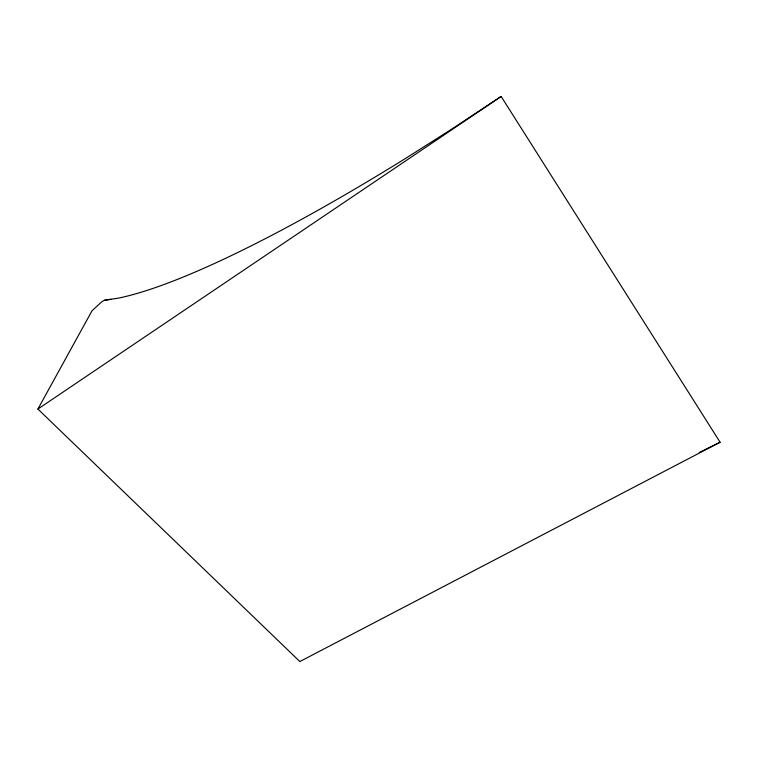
<?xml version="1.0" encoding="UTF-8"?>
<svg xmlns="http://www.w3.org/2000/svg" width="758" height="758" viewBox="0 0 758 758"><rect width="100%" height="100%" fill="white"/><g stroke="black" fill="none" stroke-linecap="round" stroke-linejoin="round"><path stroke-width="1.14" d="M104.547 300.253L118.257 298.159A571.096 95.375 -35.8 0 0 404.696 158.962L451.995 128.964L501.142 96.456L720.1 442.227L299.846 661.545L37.9 409.055L91.993 310.827L100.681 302.774A4.529 0.9 -40.8 0 1 104.339 300.301L110.905 299.277M37.9 409.055L501.142 96.456M699.236 452.554L720.1 442.227"/></g></svg>
